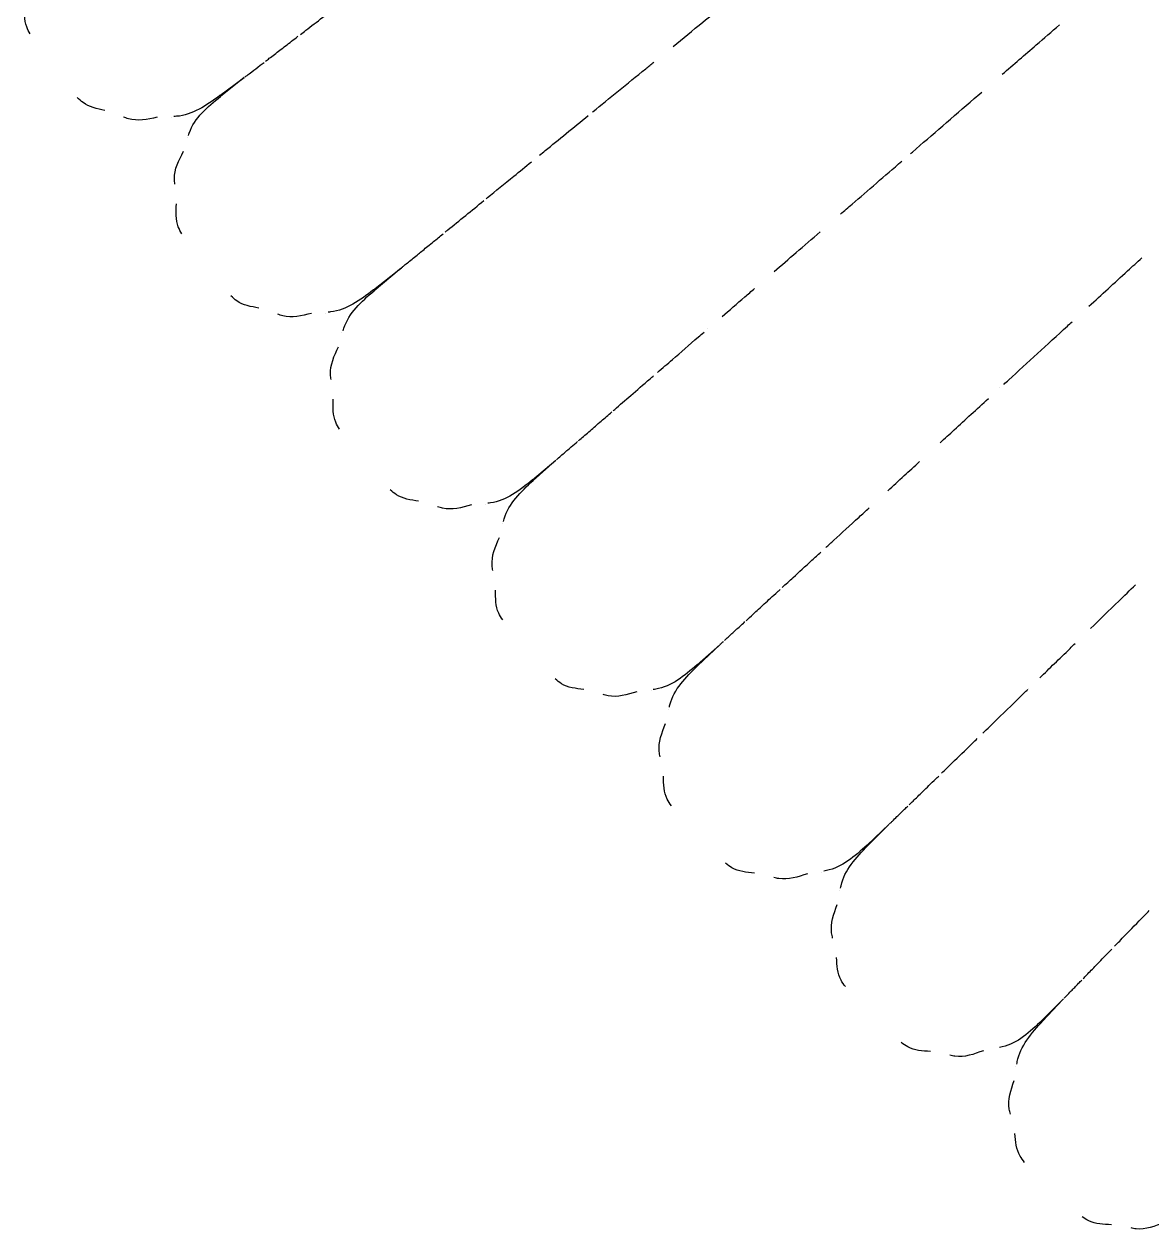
# Model space of a CAD drawing. Extents: x -360 to 379, y -342 to 365.
# Drawn here: x -40.59 to -32.36, y -182.17 to -173.37 of the extents above; entities that cross this region are included whole.
import ezdxf

# ---------------------------------------------------------------- set-up
doc = ezdxf.new("R2010")
doc.units = 0
doc.layers.get('0').update_dxf_attribs({"linetype": 'CONTINUOUS'})

msp = doc.modelspace()

# ---------------------------------------------------------------- linework, layer by layer
at = {"color": 7, "linetype": 'CONTINUOUS'}
for p, q in [((-39.1567, -173.8937), (-38.9797, -173.7619)), ((-38.9801, -173.7624), (-39.1527, -173.8989)), ((-39.5083, -174.0524), (-39.5083, -174.0524)), ((-39.397, -174.1974), (-39.397, -174.1974)), ((-38.0363, -175.3108), (-37.8634, -175.1741)), ((-37.8502, -175.1633), (-38.0322, -175.3159)), ((-38.3831, -175.4797), (-38.3831, -175.4797)), ((-35.5966, -175.5942), (-35.5966, -175.5942)), ((-38.2677, -175.6214), (-38.2677, -175.6214)), ((-33.4656, -176.025), (-33.4656, -176.025)), ((-36.8751, -176.6948), (-36.7052, -176.5522)), ((-36.7108, -176.5573), (-36.8709, -176.6997)), ((-37.2169, -176.8736), (-37.2169, -176.8737)), ((-37.0974, -177.012), (-37.0974, -177.012)), ((-35.6742, -178.0444), (-35.5101, -177.8983)), ((-35.51, -177.8984), (-35.6698, -178.0492)), ((-36.0107, -178.2331), (-36.0107, -178.2331)), ((-33.2539, -178.2162), (-33.2539, -178.2162)), ((-35.8872, -178.3679), (-35.8872, -178.3679)), ((-34.4346, -179.3585), (-34.2741, -179.2071)), ((-34.2786, -179.2117), (-34.43, -179.3632)), ((-34.7654, -179.5569), (-34.7654, -179.5569)), ((-34.638, -179.6881), (-34.638, -179.6881)), ((-33.1572, -180.636), (-33.0012, -180.4799)), ((-33.0056, -180.4847), (-33.1525, -180.6405)), ((-33.1572, -180.636), (-33.1572, -180.636)), ((-33.351, -180.9713), (-33.351, -180.9713))]:
    msp.add_line(p, q, dxfattribs=at)
for points, knots in [([(-38.5687, -173.4466), (-38.5561, -173.4369), (-38.5061, -173.3986), (-38.4043, -173.3205), (-38.2588, -173.2089), (-38.0854, -173.0758), (-37.9573, -172.9774), (-37.8792, -172.9175), (-37.8736, -172.9132)], [0, 0, 0, 0, 0.068604, 0.270619, 0.489828, 0.726365, 0.980371, 1, 1, 1, 1]), ([(-40.5423, -173.4436), (-40.5513, -173.4267), (-40.5873, -173.3595), (-40.5805, -173.2815), (-40.5754, -173.2231)], [0, 0, 0, 0, 0.252425, 1, 1, 1, 1]), ([(-35.8503, -173.5343), (-35.7791, -173.4763), (-35.6597, -173.379), (-35.5305, -173.2738), (-35.4783, -173.2313)], [0, 0, 0, 0, 0.596678, 1, 1, 1, 1]), ([(-33.4483, -173.7377), (-33.3658, -173.6664), (-33.2277, -173.547), (-33.0877, -173.426), (-33.0313, -173.3773)], [0, 0, 0, 0, 0.596975, 1, 1, 1, 1]), ([(-38.8234, -173.6421), (-38.8146, -173.6353), (-38.7835, -173.6114), (-38.7201, -173.5628), (-38.6504, -173.5093), (-38.603, -173.4729), (-38.5872, -173.4608)], [0, 0, 0, 0, 0.136532, 0.483584, 0.828911, 1, 1, 1, 1]), ([(-38.9751, -173.7584), (-38.9745, -173.758), (-38.9733, -173.7571), (-38.9669, -173.7522), (-38.9527, -173.7412), (-38.9198, -173.7161), (-38.8784, -173.6843), (-38.8446, -173.6584), (-38.8352, -173.6511)], [0, 0, 0, 0, 0.051757, 0.118213, 0.201302, 0.471299, 0.853099, 1, 1, 1, 1]), ([(-36.4382, -174.0132), (-36.437, -174.0122), (-36.3184, -173.9156), (-36.1678, -173.7929), (-36.0102, -173.6645), (-35.9902, -173.6483)], [0, 0, 0, 0, 0.009083, 0.874513, 1, 1, 1, 1]), ([(-39.9961, -174.0013), (-40.0534, -173.9894), (-40.1301, -173.9736), (-40.1842, -173.9199), (-40.1978, -173.9063)], [0, 0, 0, 0, 0.747575, 1, 1, 1, 1]), ([(-39.1567, -173.8937), (-39.2571, -173.9649), (-39.363, -174.04), (-39.4865, -174.0451), (-39.4929, -174.0454)], [0, 0, 0, 0, 0.94853, 1, 1, 1, 1]), ([(-39.3862, -174.1842), (-39.3843, -174.1782), (-39.3475, -174.0602), (-39.2475, -173.9774), (-39.1527, -173.8989)], [0, 0, 0, 0, 0.0511155, 1, 1, 1, 1]), ([(-34.1171, -174.3156), (-34.1129, -174.312), (-33.9642, -174.1835), (-33.7891, -174.0322), (-33.6168, -173.8833), (-33.5981, -173.8671)], [0, 0, 0, 0, 0.0252022, 0.8943524, 1, 1, 1, 1]), ([(-39.6138, -174.0515), (-39.6858, -174.0666), (-39.7706, -174.0844), (-39.8485, -174.0542), (-39.8603, -174.0496)], [0, 0, 0, 0, 0.847683, 1, 1, 1, 1]), ([(-36.8254, -174.3286), (-36.8112, -174.3171), (-36.7026, -174.2286), (-36.578, -174.1271), (-36.4696, -174.0388)], [0, 0, 0, 0, 0.130503, 1, 1, 1, 1]), ([(-39.4854, -174.5382), (-39.4868, -174.5255), (-39.4959, -174.4425), (-39.4567, -174.3652), (-39.4235, -174.2996)], [0, 0, 0, 0, 0.152317, 1, 1, 1, 1]), ([(-37.2144, -174.6455), (-37.211, -174.6427), (-37.1496, -174.5927), (-37.0411, -174.5043), (-36.9271, -174.4115), (-36.8841, -174.3765)], [0, 0, 0, 0, 0.0350253, 0.6359365, 1, 1, 1, 1]), ([(-34.6284, -174.7575), (-34.6006, -174.7334), (-34.4588, -174.6109), (-34.3053, -174.4783), (-34.182, -174.3717)], [0, 0, 0, 0, 0.196457, 1, 1, 1, 1]), ([(-39.4344, -174.9013), (-39.4439, -174.8846), (-39.4818, -174.8184), (-39.4773, -174.7403), (-39.4739, -174.6818)], [0, 0, 0, 0, 0.252425, 1, 1, 1, 1]), ([(-37.5126, -174.8885), (-37.5062, -174.8832), (-37.4614, -174.8467), (-37.3693, -174.7717), (-37.2754, -174.6952), (-37.2303, -174.6585)], [0, 0, 0, 0, 0.079622, 0.558135, 1, 1, 1, 1]), ([(-35.1123, -175.1756), (-35.0597, -175.1302), (-34.954, -175.0388), (-34.8366, -174.9374), (-34.7777, -174.8865)], [0, 0, 0, 0, 0.497567, 1, 1, 1, 1]), ([(-37.8529, -175.1656), (-37.8381, -175.1536), (-37.8161, -175.1357), (-37.8352, -175.1512), (-37.8419, -175.1567), (-37.8475, -175.1612), (-37.8508, -175.1639), (-37.8533, -175.166), (-37.8544, -175.1669), (-37.8554, -175.1676), (-37.8562, -175.1683), (-37.8569, -175.1689), (-37.8579, -175.1697), (-37.8595, -175.1711), (-37.86, -175.1715), (-37.8587, -175.1704), (-37.8479, -175.1616), (-37.831, -175.1478), (-37.7997, -175.1223), (-37.7595, -175.0896), (-37.7116, -175.0506), (-37.6758, -175.0214), (-37.6388, -174.9913), (-37.5913, -174.9526), (-37.5523, -174.9208), (-37.529, -174.9018)], [0, 0, 0, 0, 0.0385432, 0.057481, 0.0711046, 0.0765919, 0.0818901, 0.082987, 0.0839353, 0.0847766, 0.0856049, 0.0865156, 0.0875598, 0.0901703, 0.1000262, 0.1112381, 0.1861534, 0.2576011, 0.3212303, 0.5171204, 0.6143669, 0.6917292, 0.775467, 0.8656039, 1, 1, 1, 1]), ([(-32.8164, -175.4301), (-32.7232, -175.3447), (-32.5961, -175.2283), (-32.4646, -175.1078), (-32.4296, -175.0756)], [0, 0, 0, 0, 0.733222, 1, 1, 1, 1]), ([(-38.0363, -175.3108), (-38.1346, -175.385), (-38.2382, -175.4631), (-38.3616, -175.4718), (-38.3679, -175.4722)], [0, 0, 0, 0, 0.94853, 1, 1, 1, 1]), ([(-38.2573, -175.6079), (-38.2556, -175.6018), (-38.2221, -175.4828), (-38.1247, -175.3972), (-38.0322, -175.3159)], [0, 0, 0, 0, 0.051116, 1, 1, 1, 1]), ([(-35.4933, -175.505), (-35.4396, -175.4585), (-35.365, -175.394), (-35.2796, -175.3202), (-35.2556, -175.2995)], [0, 0, 0, 0, 0.719664, 1, 1, 1, 1]), ([(-38.8722, -175.4428), (-38.9299, -175.4326), (-39.007, -175.419), (-39.0626, -175.3669), (-39.0766, -175.3537)], [0, 0, 0, 0, 0.747575, 1, 1, 1, 1]), ([(-38.4886, -175.4819), (-38.5601, -175.4991), (-38.6444, -175.5193), (-38.7231, -175.4914), (-38.7351, -175.4871)], [0, 0, 0, 0, 0.847683, 1, 1, 1, 1]), ([(-33.4379, -175.9996), (-33.4259, -175.9886), (-33.2787, -175.8537), (-33.1103, -175.6994), (-32.9504, -175.5529), (-32.9389, -175.5424)], [0, 0, 0, 0, 0.076094, 0.933844, 1, 1, 1, 1]), ([(-35.9645, -175.9122), (-35.9282, -175.8808), (-35.8339, -175.7993), (-35.7212, -175.7018), (-35.6381, -175.63), (-35.6243, -175.6181)], [0, 0, 0, 0, 0.343097, 0.89115, 1, 1, 1, 1]), ([(-38.3461, -175.9646), (-38.3479, -175.952), (-38.3593, -175.8693), (-38.3225, -175.7908), (-38.2912, -175.7243)], [0, 0, 0, 0, 0.152317, 1, 1, 1, 1]), ([(-36.2877, -176.1915), (-36.2838, -176.1881), (-36.2441, -176.1538), (-36.1548, -176.0766), (-36.0603, -175.9949), (-36.0008, -175.9435), (-35.9921, -175.936)], [0, 0, 0, 0, 0.045791, 0.465915, 0.921663, 1, 1, 1, 1]), ([(-38.2845, -176.326), (-38.2946, -176.3096), (-38.3344, -176.2446), (-38.3321, -176.1664), (-38.3304, -176.1079)], [0, 0, 0, 0, 0.252425, 1, 1, 1, 1]), ([(-33.9025, -176.4253), (-33.8682, -176.3939), (-33.7572, -176.2922), (-33.6342, -176.1794), (-33.5491, -176.1015)], [0, 0, 0, 0, 0.30905, 1, 1, 1, 1]), ([(-36.5397, -176.4092), (-36.5366, -176.4065), (-36.5119, -176.3852), (-36.4573, -176.338), (-36.3806, -176.2717), (-36.3239, -176.2227), (-36.2977, -176.2)], [0, 0, 0, 0, 0.047792, 0.381725, 0.714324, 1, 1, 1, 1]), ([(-36.702, -176.5494), (-36.7003, -176.548), (-36.697, -176.5451), (-36.68, -176.5305), (-36.6486, -176.5033), (-36.6022, -176.4633), (-36.5628, -176.4291), (-36.5467, -176.4153)], [0, 0, 0, 0, 0.091117, 0.1878108, 0.4286289, 0.7678651, 1, 1, 1, 1]), ([(-34.2846, -176.7754), (-34.2453, -176.7394), (-34.1728, -176.673), (-34.0899, -176.597), (-34.0519, -176.5622)], [0, 0, 0, 0, 0.541456, 1, 1, 1, 1]), ([(-36.8751, -176.6948), (-36.9713, -176.7717), (-37.0725, -176.8529), (-37.1955, -176.8651), (-37.2018, -176.8657)], [0, 0, 0, 0, 0.948884, 1, 1, 1, 1]), ([(-37.0874, -176.9983), (-37.0859, -176.9921), (-37.0559, -176.8722), (-36.9609, -176.7837), (-36.8709, -176.6997)], [0, 0, 0, 0, 0.05147, 1, 1, 1, 1]), ([(-37.7069, -176.851), (-37.7648, -176.8425), (-37.8423, -176.8311), (-37.8994, -176.7807), (-37.9138, -176.7679)], [0, 0, 0, 0, 0.747575, 1, 1, 1, 1]), ([(-37.3223, -176.8789), (-37.3933, -176.8982), (-37.4769, -176.9209), (-37.5564, -176.8952), (-37.5685, -176.8913)], [0, 0, 0, 0, 0.847683, 1, 1, 1, 1]), ([(-34.7358, -177.1888), (-34.7167, -177.1714), (-34.641, -177.102), (-34.5375, -177.0072), (-34.4451, -176.9225), (-34.4204, -176.8999)], [0, 0, 0, 0, 0.197869, 0.785822, 1, 1, 1, 1]), ([(-37.1658, -177.3573), (-37.1679, -177.3447), (-37.1818, -177.2624), (-37.1472, -177.1829), (-37.1179, -177.1155)], [0, 0, 0, 0, 0.1523173, 1, 1, 1, 1]), ([(-35.0539, -177.4804), (-35.0275, -177.4562), (-34.96, -177.3943), (-34.8659, -177.3081), (-34.7943, -177.2425), (-34.7723, -177.2224)], [0, 0, 0, 0, 0.3082723, 0.7882492, 1, 1, 1, 1]), ([(-37.0938, -177.7168), (-37.1043, -177.7007), (-37.146, -177.6369), (-37.146, -177.5586), (-37.146, -177.5)], [0, 0, 0, 0, 0.252425, 1, 1, 1, 1]), ([(-35.3182, -177.7226), (-35.3009, -177.7067), (-35.2601, -177.6693), (-35.1832, -177.5989), (-35.1181, -177.5392), (-35.0764, -177.501), (-35.0701, -177.4952)], [0, 0, 0, 0, 0.2436872, 0.5731287, 0.9355139, 1, 1, 1, 1]), ([(-32.8036, -177.7788), (-32.7368, -177.7139), (-32.6329, -177.613), (-32.5176, -177.501), (-32.4764, -177.461)], [0, 0, 0, 0, 0.643046, 1, 1, 1, 1]), ([(-35.4764, -177.8675), (-35.4697, -177.8614), (-35.4482, -177.8417), (-35.401, -177.7984), (-35.3567, -177.7579), (-35.3296, -177.733), (-35.3259, -177.7296)], [0, 0, 0, 0, 0.178309, 0.575905, 0.942265, 1, 1, 1, 1]), ([(-35.5061, -177.8947), (-35.5061, -177.8947), (-35.5065, -177.8951), (-35.5045, -177.8933), (-35.5024, -177.8913), (-35.4995, -177.8887), (-35.495, -177.8845), (-35.4894, -177.8794), (-35.4843, -177.8748), (-35.482, -177.8727)], [0, 0, 0, 0, 0.0113018, 0.1799909, 0.2789837, 0.3760408, 0.5756979, 0.8092598, 1, 1, 1, 1]), ([(-33.1739, -178.1385), (-33.1036, -178.0702), (-33.0221, -177.991), (-32.9289, -177.9005), (-32.9161, -177.8881)], [0, 0, 0, 0, 0.862942, 1, 1, 1, 1]), ([(-35.6742, -178.0444), (-35.7681, -178.1241), (-35.867, -178.2081), (-35.9895, -178.224), (-35.9958, -178.2248)], [0, 0, 0, 0, 0.948884, 1, 1, 1, 1]), ([(-35.8776, -178.354), (-35.8762, -178.3477), (-35.8498, -178.2269), (-35.7574, -178.1357), (-35.6698, -178.0492)], [0, 0, 0, 0, 0.0514703, 1, 1, 1, 1]), ([(-36.5011, -178.2247), (-36.5592, -178.2179), (-36.637, -178.2088), (-36.6955, -178.16), (-36.7103, -178.1477)], [0, 0, 0, 0, 0.747575, 1, 1, 1, 1]), ([(-33.5903, -178.543), (-33.5566, -178.5102), (-33.4589, -178.4153), (-33.3495, -178.3091), (-33.2673, -178.2292), (-33.2629, -178.225)], [0, 0, 0, 0, 0.332866, 0.964199, 1, 1, 1, 1]), ([(-36.1159, -178.2415), (-36.1862, -178.2628), (-36.2692, -178.2879), (-36.3494, -178.2645), (-36.3616, -178.261)], [0, 0, 0, 0, 0.847683, 1, 1, 1, 1]), ([(-35.9455, -178.715), (-35.948, -178.7026), (-35.9643, -178.6207), (-35.932, -178.5402), (-35.9046, -178.472)], [0, 0, 0, 0, 0.152317, 1, 1, 1, 1]), ([(-33.8911, -178.8351), (-33.8655, -178.8103), (-33.7964, -178.7432), (-33.7091, -178.6584), (-33.6428, -178.594), (-33.631, -178.5825)], [0, 0, 0, 0, 0.325383, 0.880017, 1, 1, 1, 1]), ([(-34.1271, -179.0644), (-34.1182, -179.0557), (-34.0888, -179.0272), (-34.0246, -178.9648), (-33.9624, -178.9044), (-33.9192, -178.8624), (-33.912, -178.8554)], [0, 0, 0, 0, 0.1508882, 0.4956481, 0.9165999, 1, 1, 1, 1]), ([(-35.863, -179.0723), (-35.874, -179.0565), (-35.9175, -178.9939), (-35.9198, -178.9157), (-35.9215, -178.8572)], [0, 0, 0, 0, 0.252425, 1, 1, 1, 1]), ([(-34.2698, -179.203), (-34.2695, -179.2027), (-34.2688, -179.202), (-34.2634, -179.1968), (-34.2573, -179.1909), (-34.2435, -179.1774), (-34.2135, -179.1483), (-34.1754, -179.1113), (-34.1452, -179.0819), (-34.1371, -179.0741)], [0, 0, 0, 0, 0.042785, 0.115256, 0.173129, 0.240076, 0.504825, 0.86811, 1, 1, 1, 1]), ([(-34.4346, -179.3585), (-34.5261, -179.4409), (-34.6225, -179.5278), (-34.7446, -179.5472), (-34.7509, -179.5482)], [0, 0, 0, 0, 0.94853, 1, 1, 1, 1]), ([(-34.6288, -179.6737), (-34.6276, -179.6675), (-34.6047, -179.546), (-34.5151, -179.4522), (-34.43, -179.3632)], [0, 0, 0, 0, 0.051116, 1, 1, 1, 1]), ([(-35.2558, -179.5628), (-35.3141, -179.5577), (-35.3921, -179.5508), (-35.4521, -179.5038), (-35.4672, -179.4919)], [0, 0, 0, 0, 0.747575, 1, 1, 1, 1]), ([(-34.8703, -179.5683), (-34.94, -179.5917), (-35.0222, -179.6192), (-35.103, -179.5982), (-35.1153, -179.595)], [0, 0, 0, 0, 0.847683, 1, 1, 1, 1]), ([(-34.6862, -180.0368), (-34.6891, -180.0244), (-34.7077, -179.943), (-34.6778, -179.8616), (-34.6525, -179.7926)], [0, 0, 0, 0, 0.152317, 1, 1, 1, 1]), ([(-32.6292, -180.097), (-32.6044, -180.0715), (-32.5372, -180.0023), (-32.4524, -179.915), (-32.388, -179.8487), (-32.3766, -179.837)], [0, 0, 0, 0, 0.325383, 0.880017, 1, 1, 1, 1]), ([(-32.8585, -180.3331), (-32.8498, -180.3241), (-32.8213, -180.2948), (-32.7589, -180.2306), (-32.6985, -180.1684), (-32.6565, -180.1251), (-32.6495, -180.1179)], [0, 0, 0, 0, 0.150888, 0.495648, 0.9166, 1, 1, 1, 1]), ([(-34.5934, -180.3915), (-34.6048, -180.376), (-34.6502, -180.3147), (-34.6547, -180.2365), (-34.6581, -180.1781)], [0, 0, 0, 0, 0.252425, 1, 1, 1, 1]), ([(-32.997, -180.4757), (-32.9968, -180.4754), (-32.996, -180.4747), (-32.9908, -180.4694), (-32.9849, -180.4633), (-32.9715, -180.4494), (-32.9424, -180.4195), (-32.9054, -180.3813), (-32.876, -180.3511), (-32.8681, -180.343)], [0, 0, 0, 0, 0.042785, 0.115256, 0.173129, 0.240076, 0.504825, 0.86811, 1, 1, 1, 1]), ([(-33.1572, -180.636), (-33.2463, -180.721), (-33.3401, -180.8106), (-33.4616, -180.8336), (-33.4678, -180.8347)], [0, 0, 0, 0, 0.948884, 1, 1, 1, 1]), ([(-33.3422, -180.9567), (-33.3412, -180.9505), (-33.3218, -180.8284), (-33.235, -180.732), (-33.1525, -180.6405)], [0, 0, 0, 0, 0.051116, 1, 1, 1, 1]), ([(-33.9722, -180.864), (-34.0306, -180.8606), (-34.1088, -180.8561), (-34.1701, -180.8108), (-34.1855, -180.7993)], [0, 0, 0, 0, 0.747575, 1, 1, 1, 1]), ([(-33.5867, -180.8584), (-33.6556, -180.8837), (-33.737, -180.9137), (-33.8184, -180.895), (-33.8308, -180.8922)], [0, 0, 0, 0, 0.847683, 1, 1, 1, 1]), ([(-33.389, -181.3213), (-33.3922, -181.309), (-33.4133, -181.2282), (-33.3857, -181.1459), (-33.3624, -181.0762)], [0, 0, 0, 0, 0.152317, 1, 1, 1, 1]), ([(-33.2859, -181.6731), (-33.2978, -181.658), (-33.3449, -181.5981), (-33.3517, -181.5201), (-33.3568, -181.4617)], [0, 0, 0, 0, 0.252425, 1, 1, 1, 1]), ([(-32.6512, -182.1274), (-32.7097, -182.1257), (-32.788, -182.1235), (-32.8506, -182.0799), (-32.8664, -182.069)], [0, 0, 0, 0, 0.747575, 1, 1, 1, 1]), ([(-32.266, -182.1106), (-32.3343, -182.1379), (-32.4147, -182.1702), (-32.4966, -182.1539), (-32.5091, -182.1514)], [0, 0, 0, 0, 0.847683, 1, 1, 1, 1])]:
    msp.add_open_spline(points, degree=3, knots=knots, dxfattribs=at)

doc.saveas('drawing.dxf')
